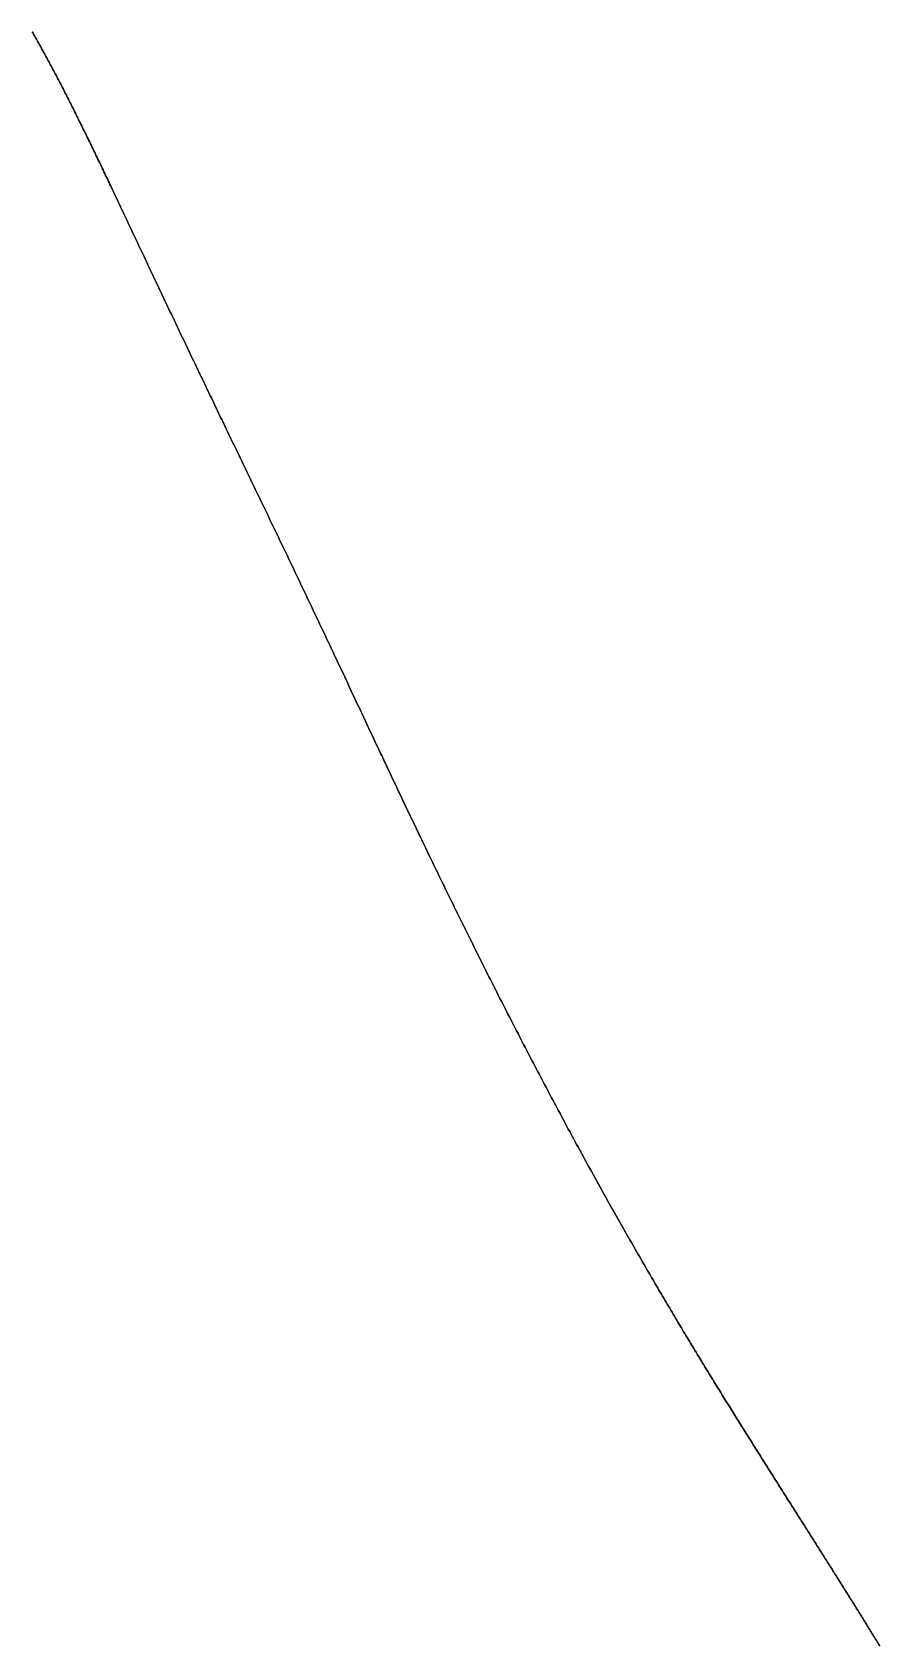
# Model space of a CAD drawing. Header units: inches. Extents: x 130170 to 284068, y 377793 to 804530.
# Drawn here: x 249005.5 to 249035.6, y 747116.5 to 747173.8 of the extents above; entities that cross this region are included whole.
import ezdxf

# ---------------------------------------------------------------- set-up
doc = ezdxf.new("R2010")
doc.units = ezdxf.units.IN
doc.header["$MEASUREMENT"] = 0
doc.layers.add('muni_il', color=7, linetype='Continuous')

msp = doc.modelspace()

# ---------------------------------------------------------------- linework, layer by layer
at = {"layer": 'muni_il'}
for points in [[(249005.496, 747173.781), (249005.525, 747173.729), (249005.554, 747173.677), (249005.583, 747173.626), (249005.612, 747173.574), (249005.641, 747173.523), (249005.67, 747173.471), (249005.699, 747173.42), (249005.727, 747173.368), (249005.756, 747173.317), (249005.784, 747173.266), (249005.813, 747173.214), (249005.841, 747173.163), (249005.869, 747173.112), (249005.897, 747173.06), (249005.925, 747173.009), (249005.953, 747172.957), (249005.981, 747172.906), (249006.009, 747172.855), (249006.037, 747172.803), (249006.065, 747172.752), (249006.093, 747172.7), (249006.12, 747172.649), (249006.148, 747172.597), (249006.176, 747172.546), (249006.203, 747172.494), (249006.231, 747172.442), (249006.259, 747172.39), (249006.286, 747172.338), (249006.314, 747172.286), (249006.341, 747172.234), (249006.368, 747172.182), (249006.396, 747172.13), (249006.423, 747172.077), (249006.451, 747172.025), (249006.478, 747171.972), (249006.506, 747171.919), (249006.533, 747171.867), (249006.56, 747171.814), (249006.588, 747171.76), (249006.615, 747171.707), (249006.643, 747171.654), (249006.67, 747171.6), (249006.697, 747171.547), (249006.725, 747171.493), (249006.752, 747171.439), (249006.78, 747171.385), (249006.807, 747171.331), (249006.835, 747171.276), (249006.862, 747171.222), (249006.89, 747171.167), (249006.918, 747171.112), (249006.945, 747171.057), (249006.973, 747171.001), (249007.001, 747170.946), (249007.029, 747170.89), (249007.057, 747170.834), (249007.084, 747170.778), (249007.112, 747170.722), (249007.14, 747170.666), (249007.168, 747170.609), (249007.196, 747170.552), (249007.225, 747170.495), (249007.253, 747170.438), (249007.281, 747170.38), (249007.309, 747170.323), (249007.338, 747170.265), (249007.366, 747170.207), (249007.395, 747170.148), (249007.423, 747170.09), (249007.452, 747170.031), (249007.481, 747169.972), (249007.509, 747169.913), (249007.538, 747169.853), (249007.567, 747169.794), (249007.596, 747169.734), (249007.625, 747169.674), (249007.654, 747169.613), (249007.684, 747169.553), (249007.713, 747169.492), (249007.742, 747169.431), (249007.772, 747169.369), (249007.802, 747169.308), (249007.831, 747169.246), (249007.861, 747169.184), (249007.891, 747169.122), (249007.921, 747169.059), (249007.951, 747168.997), (249007.981, 747168.933), (249008.011, 747168.87), (249008.041, 747168.807), (249008.072, 747168.743), (249008.102, 747168.679), (249008.133, 747168.615), (249008.164, 747168.55), (249008.194, 747168.486), (249008.225, 747168.421), (249008.256, 747168.356), (249008.287, 747168.29), (249008.318, 747168.225), (249008.349, 747168.159), (249008.381, 747168.093), (249008.412, 747168.027), (249008.444, 747167.96), (249008.475, 747167.893), (249008.507, 747167.826), (249008.539, 747167.759), (249008.571, 747167.692), (249008.603, 747167.624), (249008.635, 747167.556), (249008.667, 747167.488), (249008.7, 747167.419), (249008.732, 747167.351), (249008.765, 747167.282), (249008.797, 747167.213), (249008.83, 747167.144), (249008.863, 747167.074), (249008.896, 747167.004), (249008.929, 747166.935), (249008.962, 747166.865), (249008.995, 747166.794), (249009.028, 747166.724), (249009.062, 747166.653), (249009.095, 747166.582), (249009.129, 747166.511), (249009.162, 747166.44), (249009.196, 747166.368), (249009.23, 747166.297), (249009.264, 747166.225), (249009.298, 747166.153), (249009.332, 747166.08), (249009.366, 747166.008), (249009.4, 747165.935), (249009.434, 747165.863), (249009.469, 747165.79), (249009.503, 747165.717), (249009.538, 747165.643), (249009.573, 747165.57), (249009.607, 747165.497), (249009.642, 747165.423), (249009.677, 747165.349), (249009.712, 747165.275), (249009.747, 747165.201), (249009.782, 747165.126), (249009.817, 747165.052), (249009.853, 747164.977), (249009.888, 747164.903), (249009.923, 747164.828), (249009.959, 747164.753), (249009.995, 747164.678), (249010.03, 747164.603), (249010.066, 747164.527), (249010.101, 747164.452), (249010.137, 747164.376), (249010.173, 747164.301), (249010.209, 747164.225), (249010.245, 747164.149), (249010.281, 747164.073), (249010.317, 747163.997), (249010.353, 747163.921), (249010.389, 747163.845), (249010.426, 747163.768), (249010.462, 747163.692), (249010.498, 747163.616), (249010.534, 747163.539), (249010.571, 747163.463), (249010.607, 747163.386), (249010.644, 747163.309), (249010.68, 747163.233), (249010.717, 747163.156), (249010.753, 747163.079), (249010.79, 747163.002), (249010.827, 747162.925), (249010.863, 747162.848), (249010.9, 747162.771), (249010.937, 747162.694), (249010.973, 747162.617), (249011.01, 747162.54), (249011.047, 747162.463), (249011.084, 747162.386), (249011.121, 747162.309), (249011.157, 747162.231), (249011.194, 747162.154), (249011.231, 747162.077), (249011.268, 747162), (249011.305, 747161.923), (249011.342, 747161.845), (249011.379, 747161.768), (249011.416, 747161.691), (249011.452, 747161.614), (249011.489, 747161.537), (249011.526, 747161.46), (249011.563, 747161.383), (249011.6, 747161.306), (249011.637, 747161.229), (249011.674, 747161.152), (249011.711, 747161.075), (249011.748, 747160.998), (249011.785, 747160.921), (249011.821, 747160.844), (249011.858, 747160.768), (249011.895, 747160.691), (249011.932, 747160.614), (249011.969, 747160.537), (249012.005, 747160.461), (249012.042, 747160.384), (249012.079, 747160.308), (249012.116, 747160.231), (249012.152, 747160.155), (249012.189, 747160.079), (249012.226, 747160.003), (249012.262, 747159.926), (249012.299, 747159.85), (249012.335, 747159.774), (249012.372, 747159.698), (249012.409, 747159.623), (249012.445, 747159.547), (249012.481, 747159.471), (249012.518, 747159.395), (249012.554, 747159.32), (249012.591, 747159.244), (249012.627, 747159.169), (249012.663, 747159.094), (249012.7, 747159.019), (249012.736, 747158.943), (249012.772, 747158.868), (249012.808, 747158.794), (249012.844, 747158.719), (249012.88, 747158.644), (249012.916, 747158.569), (249012.952, 747158.495), (249012.988, 747158.42), (249013.024, 747158.346), (249013.06, 747158.271), (249013.095, 747158.197), (249013.131, 747158.123), (249013.167, 747158.049), (249013.203, 747157.975), (249013.238, 747157.901), (249013.274, 747157.828), (249013.309, 747157.754), (249013.345, 747157.68), (249013.38, 747157.607), (249013.415, 747157.533), (249013.451, 747157.46), (249013.486, 747157.387), (249013.521, 747157.314), (249013.556, 747157.241), (249013.592, 747157.168), (249013.627, 747157.095), (249013.662, 747157.022), (249013.697, 747156.95), (249013.732, 747156.877), (249013.767, 747156.805), (249013.801, 747156.732), (249013.836, 747156.66), (249013.871, 747156.588), (249013.906, 747156.515), (249013.94, 747156.443), (249013.975, 747156.371), (249014.01, 747156.299), (249014.044, 747156.227), (249014.079, 747156.156), (249014.113, 747156.084), (249014.148, 747156.012), (249014.182, 747155.941), (249014.216, 747155.869), (249014.251, 747155.798), (249014.285, 747155.726), (249014.319, 747155.655), (249014.353, 747155.583), (249014.388, 747155.512), (249014.422, 747155.441), (249014.456, 747155.37), (249014.49, 747155.299), (249014.524, 747155.228), (249014.558, 747155.157), (249014.592, 747155.086), (249014.626, 747155.015), (249014.66, 747154.944), (249014.694, 747154.873), (249014.727, 747154.802), (249014.761, 747154.731), (249014.795, 747154.661), (249014.829, 747154.59), (249014.863, 747154.519), (249014.896, 747154.448), (249014.93, 747154.377), (249014.964, 747154.307), (249014.998, 747154.236), (249015.031, 747154.165), (249015.065, 747154.095), (249015.099, 747154.024), (249015.132, 747153.953), (249015.166, 747153.882), (249015.2, 747153.812), (249015.233, 747153.741), (249015.267, 747153.67), (249015.301, 747153.599), (249015.334, 747153.528), (249015.368, 747153.457), (249015.402, 747153.387), (249015.435, 747153.316), (249015.469, 747153.245), (249015.503, 747153.173), (249015.536, 747153.102), (249015.57, 747153.031), (249015.604, 747152.96), (249015.637, 747152.889), (249015.671, 747152.817), (249015.705, 747152.746), (249015.739, 747152.675), (249015.773, 747152.603), (249015.806, 747152.531), (249015.84, 747152.46), (249015.874, 747152.388), (249015.908, 747152.316), (249015.942, 747152.244), (249015.976, 747152.172), (249016.01, 747152.1), (249016.044, 747152.028), (249016.078, 747151.955), (249016.112, 747151.883), (249016.146, 747151.81), (249016.181, 747151.738), (249016.215, 747151.665), (249016.249, 747151.592), (249016.284, 747151.519), (249016.318, 747151.446), (249016.353, 747151.372), (249016.387, 747151.299), (249016.422, 747151.225), (249016.456, 747151.152), (249016.491, 747151.078), (249016.526, 747151.004), (249016.561, 747150.93), (249016.596, 747150.855), (249016.631, 747150.781), (249016.666, 747150.706), (249016.701, 747150.632), (249016.736, 747150.557), (249016.771, 747150.482), (249016.806, 747150.406), (249016.842, 747150.331), (249016.877, 747150.255), (249016.913, 747150.18), (249016.948, 747150.104), (249016.984, 747150.027), (249017.02, 747149.951), (249017.056, 747149.875), (249017.092, 747149.798), (249017.128, 747149.721), (249017.164, 747149.644), (249017.201, 747149.567), (249017.237, 747149.489), (249017.273, 747149.411), (249017.31, 747149.333), (249017.347, 747149.255), (249017.383, 747149.177), (249017.42, 747149.099), (249017.457, 747149.02), (249017.494, 747148.941), (249017.531, 747148.862), (249017.569, 747148.783), (249017.606, 747148.703), (249017.644, 747148.623), (249017.681, 747148.543), (249017.719, 747148.463), (249017.757, 747148.382), (249017.795, 747148.302), (249017.833, 747148.221), (249017.871, 747148.14), (249017.91, 747148.058), (249017.948, 747147.977), (249017.987, 747147.895), (249018.025, 747147.813), (249018.064, 747147.731), (249018.103, 747147.648), (249018.142, 747147.566), (249018.181, 747147.483), (249018.221, 747147.399), (249018.26, 747147.316), (249018.299, 747147.232), (249018.339, 747147.149), (249018.379, 747147.064), (249018.419, 747146.98), (249018.459, 747146.896), (249018.499, 747146.811), (249018.54, 747146.726), (249018.58, 747146.64), (249018.621, 747146.555), (249018.661, 747146.469), (249018.702, 747146.383), (249018.743, 747146.297), (249018.784, 747146.211), (249018.825, 747146.124), (249018.867, 747146.037), (249018.908, 747145.95), (249018.95, 747145.863), (249018.992, 747145.775), (249019.034, 747145.688), (249019.076, 747145.6), (249019.118, 747145.512), (249019.16, 747145.423), (249019.203, 747145.335), (249019.245, 747145.246), (249019.288, 747145.157), (249019.331, 747145.068), (249019.374, 747144.978), (249019.417, 747144.888), (249019.46, 747144.798), (249019.503, 747144.709), (249019.547, 747144.618), (249019.59, 747144.528), (249019.634, 747144.437), (249019.678, 747144.346), (249019.722, 747144.255), (249019.766, 747144.164), (249019.81, 747144.073), (249019.855, 747143.981), (249019.899, 747143.889), (249019.944, 747143.797), (249019.989, 747143.705), (249020.033, 747143.613), (249020.078, 747143.52), (249020.124, 747143.428), (249020.169, 747143.335), (249020.214, 747143.242), (249020.26, 747143.149), (249020.305, 747143.056), (249020.351, 747142.962), (249020.397, 747142.868), (249020.443, 747142.775), (249020.489, 747142.681), (249020.535, 747142.587), (249020.581, 747142.493), (249020.628, 747142.398), (249020.674, 747142.304), (249020.72, 747142.209), (249020.767, 747142.115), (249020.814, 747142.02), (249020.861, 747141.925), (249020.908, 747141.83), (249020.955, 747141.735), (249021.002, 747141.64), (249021.049, 747141.545), (249021.097, 747141.449), (249021.144, 747141.354), (249021.192, 747141.258), (249021.24, 747141.163), (249021.287, 747141.067), (249021.335, 747140.971), (249021.383, 747140.875), (249021.431, 747140.779), (249021.479, 747140.683), (249021.528, 747140.587), (249021.576, 747140.491), (249021.624, 747140.395), (249021.672, 747140.299), (249021.721, 747140.203), (249021.77, 747140.106), (249021.818, 747140.01), (249021.867, 747139.914), (249021.916, 747139.817), (249021.964, 747139.721), (249022.013, 747139.625), (249022.062, 747139.528), (249022.111, 747139.432), (249022.16, 747139.335), (249022.209, 747139.239), (249022.258, 747139.143), (249022.308, 747139.046), (249022.357, 747138.95), (249022.406, 747138.854), (249022.456, 747138.757), (249022.505, 747138.661), (249022.554, 747138.565), (249022.604, 747138.469), (249022.653, 747138.372), (249022.703, 747138.276), (249022.752, 747138.18), (249022.802, 747138.084), (249022.852, 747137.988), (249022.901, 747137.892), (249022.951, 747137.797), (249023.001, 747137.701), (249023.05, 747137.605), (249023.1, 747137.51), (249023.15, 747137.414), (249023.2, 747137.319), (249023.249, 747137.223), (249023.299, 747137.128), (249023.349, 747137.033), (249023.399, 747136.938), (249023.448, 747136.843), (249023.498, 747136.748), (249023.548, 747136.654), (249023.598, 747136.559), (249023.648, 747136.465), (249023.697, 747136.37), (249023.747, 747136.276), (249023.797, 747136.182), (249023.847, 747136.088), (249023.896, 747135.995), (249023.946, 747135.901), (249023.996, 747135.807), (249024.045, 747135.714), (249024.095, 747135.621), (249024.145, 747135.528), (249024.194, 747135.436), (249024.244, 747135.343), (249024.293, 747135.25), (249024.343, 747135.158), (249024.392, 747135.066), (249024.442, 747134.974), (249024.491, 747134.883), (249024.54, 747134.791), (249024.59, 747134.7), (249024.639, 747134.609), (249024.688, 747134.518), (249024.737, 747134.427), (249024.786, 747134.336), (249024.835, 747134.246), (249024.884, 747134.156), (249024.933, 747134.066), (249024.982, 747133.977), (249025.031, 747133.887), (249025.08, 747133.798), (249025.128, 747133.709), (249025.177, 747133.62), (249025.226, 747133.532), (249025.274, 747133.443), (249025.323, 747133.355), (249025.371, 747133.268), (249025.419, 747133.18), (249025.467, 747133.093), (249025.516, 747133.006), (249025.564, 747132.919), (249025.612, 747132.832), (249025.66, 747132.746), (249025.707, 747132.66), (249025.755, 747132.574), (249025.803, 747132.488), (249025.85, 747132.403), (249025.898, 747132.318), (249025.945, 747132.233), (249025.992, 747132.149), (249026.04, 747132.065), (249026.087, 747131.98), (249026.134, 747131.897), (249026.181, 747131.813), (249026.228, 747131.73), (249026.274, 747131.647), (249026.321, 747131.565), (249026.368, 747131.482), (249026.414, 747131.4), (249026.461, 747131.318), (249026.507, 747131.237), (249026.553, 747131.156), (249026.599, 747131.075), (249026.645, 747130.994), (249026.691, 747130.914), (249026.737, 747130.834), (249026.782, 747130.754), (249026.828, 747130.674), (249026.873, 747130.595), (249026.918, 747130.516), (249026.964, 747130.437), (249027.009, 747130.359), (249027.054, 747130.281), (249027.099, 747130.203), (249027.143, 747130.125), (249027.188, 747130.048), (249027.233, 747129.971), (249027.277, 747129.894), (249027.321, 747129.818), (249027.365, 747129.742), (249027.41, 747129.666), (249027.454, 747129.59), (249027.497, 747129.515), (249027.541, 747129.44), (249027.585, 747129.365), (249027.628, 747129.291), (249027.672, 747129.217), (249027.715, 747129.143), (249027.758, 747129.069), (249027.801, 747128.996), (249027.844, 747128.923), (249027.887, 747128.85), (249027.93, 747128.778), (249027.972, 747128.706), (249028.015, 747128.634), (249028.057, 747128.562), (249028.099, 747128.491), (249028.141, 747128.42), (249028.183, 747128.349), (249028.225, 747128.278), (249028.267, 747128.208), (249028.308, 747128.138), (249028.35, 747128.068), (249028.391, 747127.999), (249028.433, 747127.93), (249028.474, 747127.861), (249028.515, 747127.792), (249028.556, 747127.724), (249028.597, 747127.656), (249028.637, 747127.588), (249028.678, 747127.52), (249028.718, 747127.453), (249028.759, 747127.386), (249028.799, 747127.319), (249028.839, 747127.252), (249028.879, 747127.186), (249028.919, 747127.12), (249028.959, 747127.054), (249028.999, 747126.988), (249029.038, 747126.923), (249029.078, 747126.858), (249029.117, 747126.793), (249029.156, 747126.728), (249029.195, 747126.664), (249029.234, 747126.6), (249029.273, 747126.536), (249029.312, 747126.472), (249029.351, 747126.409), (249029.39, 747126.345), (249029.428, 747126.283), (249029.466, 747126.22), (249029.505, 747126.157), (249029.543, 747126.095), (249029.581, 747126.033), (249029.619, 747125.971), (249029.657, 747125.909), (249029.695, 747125.848), (249029.732, 747125.786), (249029.77, 747125.725), (249029.807, 747125.664), (249029.845, 747125.604), (249029.882, 747125.543), (249029.919, 747125.483), (249029.957, 747125.423), (249029.994, 747125.363), (249030.03, 747125.303), (249030.067, 747125.244), (249030.104, 747125.184), (249030.141, 747125.125), (249030.177, 747125.066), (249030.214, 747125.007), (249030.25, 747124.949), (249030.286, 747124.89), (249030.323, 747124.832), (249030.359, 747124.774), (249030.395, 747124.716), (249030.431, 747124.658), (249030.467, 747124.601), (249030.503, 747124.543), (249030.538, 747124.486), (249030.574, 747124.429), (249030.609, 747124.372), (249030.645, 747124.315), (249030.68, 747124.258), (249030.716, 747124.202), (249030.751, 747124.146), (249030.786, 747124.089), (249030.821, 747124.033), (249030.856, 747123.977), (249030.891, 747123.922), (249030.926, 747123.866), (249030.961, 747123.81), (249030.996, 747123.755), (249031.031, 747123.7), (249031.065, 747123.644), (249031.1, 747123.589), (249031.134, 747123.535), (249031.169, 747123.48), (249031.203, 747123.425), (249031.237, 747123.371), (249031.272, 747123.316), (249031.306, 747123.262), (249031.34, 747123.208), (249031.374, 747123.154), (249031.408, 747123.1), (249031.442, 747123.046), (249031.476, 747122.992), (249031.51, 747122.938), (249031.544, 747122.885), (249031.577, 747122.831), (249031.611, 747122.778), (249031.645, 747122.724), (249031.679, 747122.671), (249031.712, 747122.618), (249031.746, 747122.565), (249031.779, 747122.512), (249031.812, 747122.459), (249031.846, 747122.406), (249031.879, 747122.354), (249031.912, 747122.301), (249031.946, 747122.249), (249031.979, 747122.196), (249032.012, 747122.144), (249032.045, 747122.091), (249032.078, 747122.039), (249032.111, 747121.987), (249032.144, 747121.935), (249032.177, 747121.883), (249032.21, 747121.831), (249032.243, 747121.779), (249032.276, 747121.727), (249032.308, 747121.675), (249032.341, 747121.624), (249032.374, 747121.572), (249032.407, 747121.52), (249032.439, 747121.469), (249032.472, 747121.417), (249032.504, 747121.366), (249032.537, 747121.315), (249032.569, 747121.263), (249032.602, 747121.212), (249032.634, 747121.161), (249032.667, 747121.11), (249032.699, 747121.058), (249032.731, 747121.007), (249032.764, 747120.956), (249032.796, 747120.905), (249032.828, 747120.854), (249032.861, 747120.804), (249032.893, 747120.753), (249032.925, 747120.702), (249032.957, 747120.651), (249032.989, 747120.6), (249033.021, 747120.55), (249033.053, 747120.499), (249033.085, 747120.449), (249033.117, 747120.398), (249033.149, 747120.348), (249033.181, 747120.297), (249033.213, 747120.247), (249033.245, 747120.196), (249033.277, 747120.146), (249033.308, 747120.095), (249033.34, 747120.045), (249033.372, 747119.995), (249033.404, 747119.945), (249033.435, 747119.895), (249033.467, 747119.844), (249033.499, 747119.794), (249033.53, 747119.744), (249033.562, 747119.694), (249033.594, 747119.644), (249033.625, 747119.594), (249033.657, 747119.544), (249033.688, 747119.495), (249033.72, 747119.445), (249033.751, 747119.395), (249033.782, 747119.345), (249033.814, 747119.295), (249033.845, 747119.246), (249033.876, 747119.196), (249033.908, 747119.146), (249033.939, 747119.097), (249033.97, 747119.047), (249034.001, 747118.998), (249034.032, 747118.948), (249034.064, 747118.899), (249034.095, 747118.849), (249034.126, 747118.8), (249034.157, 747118.75), (249034.188, 747118.701), (249034.219, 747118.652), (249034.25, 747118.602), (249034.281, 747118.553), (249034.311, 747118.504), (249034.342, 747118.455), (249034.373, 747118.406), (249034.404, 747118.357), (249034.435, 747118.308), (249034.465, 747118.259), (249034.496, 747118.21), (249034.526, 747118.161), (249034.557, 747118.112), (249034.588, 747118.063), (249034.618, 747118.014), (249034.649, 747117.966), (249034.679, 747117.917), (249034.71, 747117.868), (249034.74, 747117.82), (249034.77, 747117.771), (249034.801, 747117.722), (249034.831, 747117.674), (249034.861, 747117.626), (249034.891, 747117.577), (249034.921, 747117.529), (249034.952, 747117.48), (249034.982, 747117.432), (249035.012, 747117.384), (249035.042, 747117.336), (249035.072, 747117.288), (249035.101, 747117.239), (249035.131, 747117.191), (249035.161, 747117.143), (249035.191, 747117.095), (249035.221, 747117.047), (249035.25, 747117), (249035.28, 747116.952), (249035.31, 747116.904), (249035.339, 747116.856), (249035.369, 747116.808), (249035.398, 747116.761), (249035.428, 747116.713), (249035.457, 747116.666), (249035.486, 747116.618), (249035.515, 747116.571), (249035.545, 747116.523), (249035.574, 747116.476), (249035.603, 747116.429)], [(249035.603, 747116.429), (249035.574, 747116.476), (249035.545, 747116.523), (249035.515, 747116.571), (249035.486, 747116.618), (249035.457, 747116.666), (249035.428, 747116.713), (249035.398, 747116.761), (249035.369, 747116.808), (249035.339, 747116.856), (249035.31, 747116.904), (249035.28, 747116.952), (249035.25, 747117), (249035.221, 747117.047), (249035.191, 747117.095), (249035.161, 747117.143), (249035.131, 747117.191), (249035.101, 747117.239), (249035.072, 747117.288), (249035.042, 747117.336), (249035.012, 747117.384), (249034.982, 747117.432), (249034.952, 747117.48), (249034.921, 747117.529), (249034.891, 747117.577), (249034.861, 747117.626), (249034.831, 747117.674), (249034.801, 747117.722), (249034.77, 747117.771), (249034.74, 747117.82), (249034.71, 747117.868), (249034.679, 747117.917), (249034.649, 747117.966), (249034.618, 747118.014), (249034.588, 747118.063), (249034.557, 747118.112), (249034.526, 747118.161), (249034.496, 747118.21), (249034.465, 747118.259), (249034.435, 747118.308), (249034.404, 747118.357), (249034.373, 747118.406), (249034.342, 747118.455), (249034.311, 747118.504), (249034.281, 747118.553), (249034.25, 747118.602), (249034.219, 747118.652), (249034.188, 747118.701), (249034.157, 747118.75), (249034.126, 747118.8), (249034.095, 747118.849), (249034.064, 747118.899), (249034.032, 747118.948), (249034.001, 747118.998), (249033.97, 747119.047), (249033.939, 747119.097), (249033.908, 747119.146), (249033.876, 747119.196), (249033.845, 747119.246), (249033.814, 747119.295), (249033.782, 747119.345), (249033.751, 747119.395), (249033.72, 747119.445), (249033.688, 747119.495), (249033.657, 747119.544), (249033.625, 747119.594), (249033.594, 747119.644), (249033.562, 747119.694), (249033.53, 747119.744), (249033.499, 747119.794), (249033.467, 747119.844), (249033.435, 747119.895), (249033.404, 747119.945), (249033.372, 747119.995), (249033.34, 747120.045), (249033.308, 747120.095), (249033.277, 747120.146), (249033.245, 747120.196), (249033.213, 747120.247), (249033.181, 747120.297), (249033.149, 747120.348), (249033.117, 747120.398), (249033.085, 747120.449), (249033.053, 747120.499), (249033.021, 747120.55), (249032.989, 747120.6), (249032.957, 747120.651), (249032.925, 747120.702), (249032.893, 747120.753), (249032.861, 747120.804), (249032.828, 747120.854), (249032.796, 747120.905), (249032.764, 747120.956), (249032.731, 747121.007), (249032.699, 747121.058), (249032.667, 747121.11), (249032.634, 747121.161), (249032.602, 747121.212), (249032.569, 747121.263), (249032.537, 747121.315), (249032.504, 747121.366), (249032.472, 747121.417), (249032.439, 747121.469), (249032.407, 747121.52), (249032.374, 747121.572), (249032.341, 747121.624), (249032.308, 747121.675), (249032.276, 747121.727), (249032.243, 747121.779), (249032.21, 747121.831), (249032.177, 747121.883), (249032.144, 747121.935), (249032.111, 747121.987), (249032.078, 747122.039), (249032.045, 747122.091), (249032.012, 747122.144), (249031.979, 747122.196), (249031.946, 747122.249), (249031.912, 747122.301), (249031.879, 747122.354), (249031.846, 747122.406), (249031.812, 747122.459), (249031.779, 747122.512), (249031.746, 747122.565), (249031.712, 747122.618), (249031.679, 747122.671), (249031.645, 747122.724), (249031.611, 747122.778), (249031.577, 747122.831), (249031.544, 747122.885), (249031.51, 747122.938), (249031.476, 747122.992), (249031.442, 747123.046), (249031.408, 747123.1), (249031.374, 747123.154), (249031.34, 747123.208), (249031.306, 747123.262), (249031.272, 747123.316), (249031.237, 747123.371), (249031.203, 747123.425), (249031.169, 747123.48), (249031.134, 747123.535), (249031.1, 747123.589), (249031.065, 747123.644), (249031.031, 747123.7), (249030.996, 747123.755), (249030.961, 747123.81), (249030.926, 747123.866), (249030.891, 747123.922), (249030.856, 747123.977), (249030.821, 747124.033), (249030.786, 747124.089), (249030.751, 747124.146), (249030.716, 747124.202), (249030.68, 747124.258), (249030.645, 747124.315), (249030.609, 747124.372), (249030.574, 747124.429), (249030.538, 747124.486), (249030.503, 747124.543), (249030.467, 747124.601), (249030.431, 747124.658), (249030.395, 747124.716), (249030.359, 747124.774), (249030.323, 747124.832), (249030.286, 747124.89), (249030.25, 747124.949), (249030.214, 747125.007), (249030.177, 747125.066), (249030.141, 747125.125), (249030.104, 747125.184), (249030.067, 747125.244), (249030.03, 747125.303), (249029.994, 747125.363), (249029.957, 747125.423), (249029.919, 747125.483), (249029.882, 747125.543), (249029.845, 747125.604), (249029.807, 747125.664), (249029.77, 747125.725), (249029.732, 747125.786), (249029.695, 747125.848), (249029.657, 747125.909), (249029.619, 747125.971), (249029.581, 747126.033), (249029.543, 747126.095), (249029.505, 747126.157), (249029.466, 747126.22), (249029.428, 747126.283), (249029.39, 747126.345), (249029.351, 747126.409), (249029.312, 747126.472), (249029.273, 747126.536), (249029.234, 747126.6), (249029.195, 747126.664), (249029.156, 747126.728), (249029.117, 747126.793), (249029.078, 747126.858), (249029.038, 747126.923), (249028.999, 747126.988), (249028.959, 747127.054), (249028.919, 747127.12), (249028.879, 747127.186), (249028.839, 747127.252), (249028.799, 747127.319), (249028.759, 747127.386), (249028.718, 747127.453), (249028.678, 747127.52), (249028.637, 747127.588), (249028.597, 747127.656), (249028.556, 747127.724), (249028.515, 747127.792), (249028.474, 747127.861), (249028.433, 747127.93), (249028.391, 747127.999), (249028.35, 747128.068), (249028.308, 747128.138), (249028.267, 747128.208), (249028.225, 747128.278), (249028.183, 747128.349), (249028.141, 747128.42), (249028.099, 747128.491), (249028.057, 747128.562), (249028.015, 747128.634), (249027.972, 747128.706), (249027.93, 747128.778), (249027.887, 747128.85), (249027.844, 747128.923), (249027.801, 747128.996), (249027.758, 747129.069), (249027.715, 747129.143), (249027.672, 747129.217), (249027.628, 747129.291), (249027.585, 747129.365), (249027.541, 747129.44), (249027.497, 747129.515), (249027.454, 747129.59), (249027.41, 747129.666), (249027.365, 747129.742), (249027.321, 747129.818), (249027.277, 747129.894), (249027.233, 747129.971), (249027.188, 747130.048), (249027.143, 747130.125), (249027.099, 747130.203), (249027.054, 747130.281), (249027.009, 747130.359), (249026.964, 747130.437), (249026.918, 747130.516), (249026.873, 747130.595), (249026.828, 747130.674), (249026.782, 747130.754), (249026.737, 747130.834), (249026.691, 747130.914), (249026.645, 747130.994), (249026.599, 747131.075), (249026.553, 747131.156), (249026.507, 747131.237), (249026.461, 747131.318), (249026.414, 747131.4), (249026.368, 747131.482), (249026.321, 747131.565), (249026.274, 747131.647), (249026.228, 747131.73), (249026.181, 747131.813), (249026.134, 747131.897), (249026.087, 747131.98), (249026.04, 747132.065), (249025.992, 747132.149), (249025.945, 747132.233), (249025.898, 747132.318), (249025.85, 747132.403), (249025.803, 747132.488), (249025.755, 747132.574), (249025.707, 747132.66), (249025.66, 747132.746), (249025.612, 747132.832), (249025.564, 747132.919), (249025.516, 747133.006), (249025.467, 747133.093), (249025.419, 747133.18), (249025.371, 747133.268), (249025.323, 747133.355), (249025.274, 747133.443), (249025.226, 747133.532), (249025.177, 747133.62), (249025.128, 747133.709), (249025.08, 747133.798), (249025.031, 747133.887), (249024.982, 747133.977), (249024.933, 747134.066), (249024.884, 747134.156), (249024.835, 747134.246), (249024.786, 747134.336), (249024.737, 747134.427), (249024.688, 747134.518), (249024.639, 747134.609), (249024.59, 747134.7), (249024.54, 747134.791), (249024.491, 747134.883), (249024.442, 747134.974), (249024.392, 747135.066), (249024.343, 747135.158), (249024.293, 747135.25), (249024.244, 747135.343), (249024.194, 747135.436), (249024.145, 747135.528), (249024.095, 747135.621), (249024.045, 747135.714), (249023.996, 747135.807), (249023.946, 747135.901), (249023.896, 747135.995), (249023.847, 747136.088), (249023.797, 747136.182), (249023.747, 747136.276), (249023.697, 747136.37), (249023.648, 747136.465), (249023.598, 747136.559), (249023.548, 747136.654), (249023.498, 747136.748), (249023.448, 747136.843), (249023.399, 747136.938), (249023.349, 747137.033), (249023.299, 747137.128), (249023.249, 747137.223), (249023.2, 747137.319), (249023.15, 747137.414), (249023.1, 747137.51), (249023.05, 747137.605), (249023.001, 747137.701), (249022.951, 747137.797), (249022.901, 747137.892), (249022.852, 747137.988), (249022.802, 747138.084), (249022.752, 747138.18), (249022.703, 747138.276), (249022.653, 747138.372), (249022.604, 747138.469), (249022.554, 747138.565), (249022.505, 747138.661), (249022.456, 747138.757), (249022.406, 747138.854), (249022.357, 747138.95), (249022.308, 747139.046), (249022.258, 747139.143), (249022.209, 747139.239), (249022.16, 747139.335), (249022.111, 747139.432), (249022.062, 747139.528), (249022.013, 747139.625), (249021.964, 747139.721), (249021.916, 747139.817), (249021.867, 747139.914), (249021.818, 747140.01), (249021.77, 747140.106), (249021.721, 747140.203), (249021.672, 747140.299), (249021.624, 747140.395), (249021.576, 747140.491), (249021.528, 747140.587), (249021.479, 747140.683), (249021.431, 747140.779), (249021.383, 747140.875), (249021.335, 747140.971), (249021.287, 747141.067), (249021.24, 747141.163), (249021.192, 747141.258), (249021.144, 747141.354), (249021.097, 747141.449), (249021.049, 747141.545), (249021.002, 747141.64), (249020.955, 747141.735), (249020.908, 747141.83), (249020.861, 747141.925), (249020.814, 747142.02), (249020.767, 747142.115), (249020.72, 747142.209), (249020.674, 747142.304), (249020.628, 747142.398), (249020.581, 747142.493), (249020.535, 747142.587), (249020.489, 747142.681), (249020.443, 747142.775), (249020.397, 747142.868), (249020.351, 747142.962), (249020.305, 747143.056), (249020.26, 747143.149), (249020.214, 747143.242), (249020.169, 747143.335), (249020.124, 747143.428), (249020.078, 747143.52), (249020.033, 747143.613), (249019.989, 747143.705), (249019.944, 747143.797), (249019.899, 747143.889), (249019.855, 747143.981), (249019.81, 747144.073), (249019.766, 747144.164), (249019.722, 747144.255), (249019.678, 747144.346), (249019.634, 747144.437), (249019.59, 747144.528), (249019.547, 747144.618), (249019.503, 747144.709), (249019.46, 747144.798), (249019.417, 747144.888), (249019.374, 747144.978), (249019.331, 747145.068), (249019.288, 747145.157), (249019.245, 747145.246), (249019.203, 747145.335), (249019.16, 747145.423), (249019.118, 747145.512), (249019.076, 747145.6), (249019.034, 747145.688), (249018.992, 747145.775), (249018.95, 747145.863), (249018.908, 747145.95), (249018.867, 747146.037), (249018.825, 747146.124), (249018.784, 747146.211), (249018.743, 747146.297), (249018.702, 747146.383), (249018.661, 747146.469), (249018.621, 747146.555), (249018.58, 747146.64), (249018.54, 747146.726), (249018.499, 747146.811), (249018.459, 747146.896), (249018.419, 747146.98), (249018.379, 747147.064), (249018.339, 747147.149), (249018.299, 747147.232), (249018.26, 747147.316), (249018.221, 747147.399), (249018.181, 747147.483), (249018.142, 747147.566), (249018.103, 747147.648), (249018.064, 747147.731), (249018.025, 747147.813), (249017.987, 747147.895), (249017.948, 747147.977), (249017.91, 747148.058), (249017.871, 747148.14), (249017.833, 747148.221), (249017.795, 747148.302), (249017.757, 747148.382), (249017.719, 747148.463), (249017.681, 747148.543), (249017.644, 747148.623), (249017.606, 747148.703), (249017.569, 747148.783), (249017.531, 747148.862), (249017.494, 747148.941), (249017.457, 747149.02), (249017.42, 747149.099), (249017.383, 747149.177), (249017.347, 747149.255), (249017.31, 747149.333), (249017.273, 747149.411), (249017.237, 747149.489), (249017.201, 747149.567), (249017.164, 747149.644), (249017.128, 747149.721), (249017.092, 747149.798), (249017.056, 747149.875), (249017.02, 747149.951), (249016.984, 747150.027), (249016.948, 747150.104), (249016.913, 747150.18), (249016.877, 747150.255), (249016.842, 747150.331), (249016.806, 747150.406), (249016.771, 747150.482), (249016.736, 747150.557), (249016.701, 747150.632), (249016.666, 747150.706), (249016.631, 747150.781), (249016.596, 747150.855), (249016.561, 747150.93), (249016.526, 747151.004), (249016.491, 747151.078), (249016.456, 747151.152), (249016.422, 747151.225), (249016.387, 747151.299), (249016.353, 747151.372), (249016.318, 747151.446), (249016.284, 747151.519), (249016.249, 747151.592), (249016.215, 747151.665), (249016.181, 747151.738), (249016.146, 747151.81), (249016.112, 747151.883), (249016.078, 747151.955), (249016.044, 747152.028), (249016.01, 747152.1), (249015.976, 747152.172), (249015.942, 747152.244), (249015.908, 747152.316), (249015.874, 747152.388), (249015.84, 747152.46), (249015.806, 747152.531), (249015.773, 747152.603), (249015.739, 747152.675), (249015.705, 747152.746), (249015.671, 747152.817), (249015.637, 747152.889), (249015.604, 747152.96), (249015.57, 747153.031), (249015.536, 747153.102), (249015.503, 747153.173), (249015.469, 747153.245), (249015.435, 747153.316), (249015.402, 747153.387), (249015.368, 747153.457), (249015.334, 747153.528), (249015.301, 747153.599), (249015.267, 747153.67), (249015.233, 747153.741), (249015.2, 747153.812), (249015.166, 747153.882), (249015.132, 747153.953), (249015.099, 747154.024), (249015.065, 747154.095), (249015.031, 747154.165), (249014.998, 747154.236), (249014.964, 747154.307), (249014.93, 747154.377), (249014.896, 747154.448), (249014.863, 747154.519), (249014.829, 747154.59), (249014.795, 747154.661), (249014.761, 747154.731), (249014.727, 747154.802), (249014.694, 747154.873), (249014.66, 747154.944), (249014.626, 747155.015), (249014.592, 747155.086), (249014.558, 747155.157), (249014.524, 747155.228), (249014.49, 747155.299), (249014.456, 747155.37), (249014.422, 747155.441), (249014.388, 747155.512), (249014.353, 747155.583), (249014.319, 747155.655), (249014.285, 747155.726), (249014.251, 747155.798), (249014.216, 747155.869), (249014.182, 747155.941), (249014.148, 747156.012), (249014.113, 747156.084), (249014.079, 747156.156), (249014.044, 747156.227), (249014.01, 747156.299), (249013.975, 747156.371), (249013.94, 747156.443), (249013.906, 747156.515), (249013.871, 747156.588), (249013.836, 747156.66), (249013.801, 747156.732), (249013.767, 747156.805), (249013.732, 747156.877), (249013.697, 747156.95), (249013.662, 747157.022), (249013.627, 747157.095), (249013.592, 747157.168), (249013.556, 747157.241), (249013.521, 747157.314), (249013.486, 747157.387), (249013.451, 747157.46), (249013.415, 747157.533), (249013.38, 747157.607), (249013.345, 747157.68), (249013.309, 747157.754), (249013.274, 747157.828), (249013.238, 747157.901), (249013.203, 747157.975), (249013.167, 747158.049), (249013.131, 747158.123), (249013.095, 747158.197), (249013.06, 747158.271), (249013.024, 747158.346), (249012.988, 747158.42), (249012.952, 747158.495), (249012.916, 747158.569), (249012.88, 747158.644), (249012.844, 747158.719), (249012.808, 747158.794), (249012.772, 747158.868), (249012.736, 747158.943), (249012.7, 747159.019), (249012.663, 747159.094), (249012.627, 747159.169), (249012.591, 747159.244), (249012.554, 747159.32), (249012.518, 747159.395), (249012.481, 747159.471), (249012.445, 747159.547), (249012.409, 747159.623), (249012.372, 747159.698), (249012.335, 747159.774), (249012.299, 747159.85), (249012.262, 747159.926), (249012.226, 747160.003), (249012.189, 747160.079), (249012.152, 747160.155), (249012.116, 747160.231), (249012.079, 747160.308), (249012.042, 747160.384), (249012.005, 747160.461), (249011.969, 747160.537), (249011.932, 747160.614), (249011.895, 747160.691), (249011.858, 747160.768), (249011.821, 747160.844), (249011.785, 747160.921), (249011.748, 747160.998), (249011.711, 747161.075), (249011.674, 747161.152), (249011.637, 747161.229), (249011.6, 747161.306), (249011.563, 747161.383), (249011.526, 747161.46), (249011.489, 747161.537), (249011.452, 747161.614), (249011.416, 747161.691), (249011.379, 747161.768), (249011.342, 747161.845), (249011.305, 747161.923), (249011.268, 747162), (249011.231, 747162.077), (249011.194, 747162.154), (249011.157, 747162.231), (249011.121, 747162.309), (249011.084, 747162.386), (249011.047, 747162.463), (249011.01, 747162.54), (249010.973, 747162.617), (249010.937, 747162.694), (249010.9, 747162.771), (249010.863, 747162.848), (249010.827, 747162.925), (249010.79, 747163.002), (249010.753, 747163.079), (249010.717, 747163.156), (249010.68, 747163.233), (249010.644, 747163.309), (249010.607, 747163.386), (249010.571, 747163.463), (249010.534, 747163.539), (249010.498, 747163.616), (249010.462, 747163.692), (249010.426, 747163.768), (249010.389, 747163.845), (249010.353, 747163.921), (249010.317, 747163.997), (249010.281, 747164.073), (249010.245, 747164.149), (249010.209, 747164.225), (249010.173, 747164.301), (249010.137, 747164.376), (249010.101, 747164.452), (249010.066, 747164.527), (249010.03, 747164.603), (249009.995, 747164.678), (249009.959, 747164.753), (249009.923, 747164.828), (249009.888, 747164.903), (249009.853, 747164.977), (249009.817, 747165.052), (249009.782, 747165.126), (249009.747, 747165.201), (249009.712, 747165.275), (249009.677, 747165.349), (249009.642, 747165.423), (249009.607, 747165.497), (249009.573, 747165.57), (249009.538, 747165.643), (249009.503, 747165.717), (249009.469, 747165.79), (249009.434, 747165.863), (249009.4, 747165.935), (249009.366, 747166.008), (249009.332, 747166.08), (249009.298, 747166.153), (249009.264, 747166.225), (249009.23, 747166.297), (249009.196, 747166.368), (249009.162, 747166.44), (249009.129, 747166.511), (249009.095, 747166.582), (249009.062, 747166.653), (249009.028, 747166.724), (249008.995, 747166.794), (249008.962, 747166.865), (249008.929, 747166.935), (249008.896, 747167.004), (249008.863, 747167.074), (249008.83, 747167.144), (249008.797, 747167.213), (249008.765, 747167.282), (249008.732, 747167.351), (249008.7, 747167.419), (249008.667, 747167.488), (249008.635, 747167.556), (249008.603, 747167.624), (249008.571, 747167.692), (249008.539, 747167.759), (249008.507, 747167.826), (249008.475, 747167.893), (249008.444, 747167.96), (249008.412, 747168.027), (249008.381, 747168.093), (249008.349, 747168.159), (249008.318, 747168.225), (249008.287, 747168.29), (249008.256, 747168.356), (249008.225, 747168.421), (249008.194, 747168.486), (249008.164, 747168.55), (249008.133, 747168.615), (249008.102, 747168.679), (249008.072, 747168.743), (249008.041, 747168.807), (249008.011, 747168.87), (249007.981, 747168.933), (249007.951, 747168.997), (249007.921, 747169.059), (249007.891, 747169.122), (249007.861, 747169.184), (249007.831, 747169.246), (249007.802, 747169.308), (249007.772, 747169.369), (249007.742, 747169.431), (249007.713, 747169.492), (249007.684, 747169.553), (249007.654, 747169.613), (249007.625, 747169.674), (249007.596, 747169.734), (249007.567, 747169.794), (249007.538, 747169.853), (249007.509, 747169.913), (249007.481, 747169.972), (249007.452, 747170.031), (249007.423, 747170.09), (249007.395, 747170.148), (249007.366, 747170.207), (249007.338, 747170.265), (249007.309, 747170.323), (249007.281, 747170.38), (249007.253, 747170.438), (249007.225, 747170.495), (249007.196, 747170.552), (249007.168, 747170.609), (249007.14, 747170.666), (249007.112, 747170.722), (249007.084, 747170.778), (249007.057, 747170.834), (249007.029, 747170.89), (249007.001, 747170.946), (249006.973, 747171.001), (249006.945, 747171.057), (249006.918, 747171.112), (249006.89, 747171.167), (249006.862, 747171.222), (249006.835, 747171.276), (249006.807, 747171.331), (249006.78, 747171.385), (249006.752, 747171.439), (249006.725, 747171.493), (249006.697, 747171.547), (249006.67, 747171.6), (249006.643, 747171.654), (249006.615, 747171.707), (249006.588, 747171.76), (249006.56, 747171.814), (249006.533, 747171.867), (249006.506, 747171.919), (249006.478, 747171.972), (249006.451, 747172.025), (249006.423, 747172.077), (249006.396, 747172.13), (249006.368, 747172.182), (249006.341, 747172.234), (249006.314, 747172.286), (249006.286, 747172.338), (249006.259, 747172.39), (249006.231, 747172.442), (249006.203, 747172.494), (249006.176, 747172.546), (249006.148, 747172.597), (249006.12, 747172.649), (249006.093, 747172.7), (249006.065, 747172.752), (249006.037, 747172.803), (249006.009, 747172.855), (249005.981, 747172.906), (249005.953, 747172.957), (249005.925, 747173.009), (249005.897, 747173.06), (249005.869, 747173.112), (249005.841, 747173.163), (249005.813, 747173.214), (249005.784, 747173.266), (249005.756, 747173.317), (249005.727, 747173.368), (249005.699, 747173.42), (249005.67, 747173.471), (249005.641, 747173.523), (249005.612, 747173.574), (249005.583, 747173.626), (249005.554, 747173.677), (249005.525, 747173.729), (249005.496, 747173.781)]]:
    msp.add_lwpolyline(points, dxfattribs=at)

doc.saveas('drawing.dxf')
